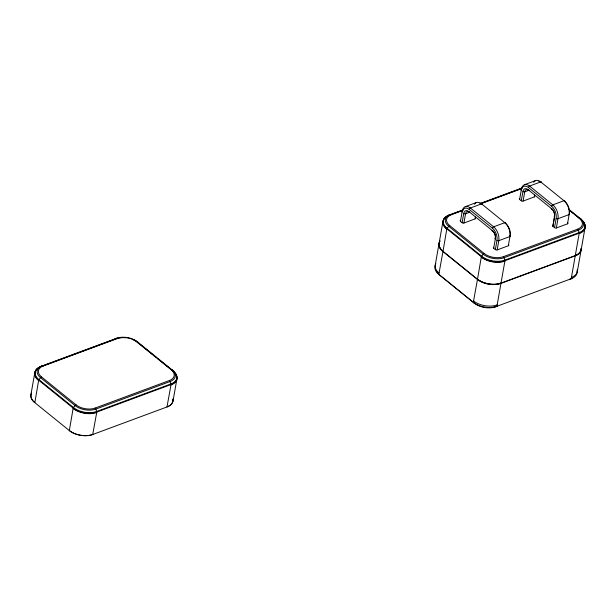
<?xml version="1.0" encoding="UTF-8"?>
<svg xmlns="http://www.w3.org/2000/svg" width="616" height="616" viewBox="0 0 616 616"><rect width="100%" height="100%" fill="white"/><g stroke="black" fill="none" stroke-linecap="round" stroke-linejoin="round"><path stroke-width="0.92" d="M30.862 395.01L34.735 373.026M172.957 398.983A16.932 9.64 10 0 1 167.113 406.914L92.716 434.503A16.763 9.54 10 0 1 69.338 430.569L73.181 408.1A0.847 0.485 -51 0 1 73.458 407.546L75.075 405.582A1.694 0.97 -51 0 1 76.053 404.851A13.691 7.792 10 0 0 95.141 408.062L169.408 380.519A13.691 7.792 10 0 0 171.048 369.623L136.544 341.711A13.691 7.792 10 0 0 117.456 338.5A1.694 1.001 69.7 0 0 116.616 338.284L40.956 366.351A0.847 0.501 69.7 0 0 40.718 366.705A16.932 9.64 10 0 0 38.677 380.188L34.835 402.656A16.763 9.54 10 0 1 31.555 393.462M92.716 434.503L96.797 412.065A0.847 0.501 69.7 0 0 96.72 411.457L95.834 409.078A1.694 1.001 69.7 0 0 95.141 408.062M138.515 343.543L138.585 343.143A0.847 0.485 -51 0 0 138.484 342.727L137.383 341.772A14.884 8.478 10 0 0 116.616 338.284L115.223 338.815A0.847 0.501 69.7 0 0 114.992 339.108M171.048 369.623A1.694 0.97 -51 0 1 171.887 369.685L172.988 370.639A0.847 0.485 -51 0 1 173.096 371.055L173.027 371.456A16.932 9.64 10 0 1 170.986 384.931M173.019 400.993L176.892 379.017M435.181 265.457L438.977 243.928M439.023 243.659L442.904 221.675M475.421 217.032L475.098 218.88L463.925 223.023A1.309 0.747 10 0 1 462.108 222.715L460.445 221.375L462.231 211.072A1.309 0.747 10 0 0 462.077 212.112A9.14 5.39 69.7 0 1 469.207 209.425A1.309 0.747 -51 0 1 470.378 208L481.55 203.858L505.613 223.362A9.14 5.39 69.7 0 1 510.133 235.474A1.309 0.747 10 0 1 509.971 236.513L498.806 240.656A1.309 0.747 10 0 1 496.981 240.348A9.14 5.39 69.7 0 0 492.461 228.236L469.207 209.425M462.108 222.715L463.74 213.459A6.53 3.85 69.7 0 1 468.83 211.534L492.892 231.039A5.221 3.08 69.7 0 1 495.48 237.961A1.309 0.747 10 0 0 495.318 239A6.53 3.85 69.7 0 0 492.092 230.353A1.309 0.747 -51 0 0 492.892 231.039M463.925 223.023L465.557 213.767A5.221 3.08 69.7 0 1 469.638 212.227A1.309 0.747 -51 0 1 468.83 211.534M581.242 248.648A16.932 9.64 10 0 1 575.275 255.563L500.885 283.152A16.763 9.54 10 0 1 477.508 279.225L481.35 256.749A0.847 0.485 -51 0 1 481.62 256.194L483.237 254.239A1.694 0.97 -51 0 1 484.215 253.499A13.691 7.792 10 0 0 503.31 256.71L577.569 229.175A13.691 7.792 10 0 0 579.217 218.272L569.677 210.556M510.133 235.474L508.339 245.776L497.174 249.911A1.309 0.747 10 0 1 495.349 249.611L493.685 248.263L495.48 237.961M495.349 249.611L496.981 240.348M497.174 249.911L498.806 240.656A10.449 6.16 69.7 0 0 493.639 226.811L470.378 208A10.449 6.16 69.7 0 0 462.393 210.333M435.589 264.934A16.932 9.64 10 0 0 438.815 274.389L474.358 303.195A15.238 8.678 10 0 0 495.611 306.768L496.927 306.275L504.958 260.722A0.847 0.501 69.7 0 0 504.889 260.106L504.003 257.727A1.694 1.001 69.7 0 0 503.31 256.71M534.603 195.087L534.28 196.935L523.107 201.078A1.309 0.747 10 0 1 521.29 200.778L519.627 199.43L521.413 189.127A10.449 6.16 69.7 0 1 529.56 186.055L540.732 181.912L563.987 200.724A1.309 0.747 -51 0 1 564.787 201.417A9.14 5.39 69.7 0 1 569.407 212.843M521.29 200.778L522.922 191.514A6.53 3.85 69.7 0 1 528.012 189.589L552.075 209.101A5.221 3.08 69.7 0 1 554.654 216.016A1.309 0.747 10 0 0 554.5 217.055L552.868 226.318L554.531 227.666A1.309 0.747 10 0 0 556.356 227.966L567.521 223.831L569.307 213.529A1.309 0.747 10 0 1 569.153 214.568L557.988 218.711A1.309 0.747 10 0 1 556.163 218.403A9.14 5.39 69.7 0 0 551.643 206.291L528.382 187.48A9.14 5.39 69.7 0 0 521.259 190.167A1.309 0.747 10 0 1 521.413 189.127M523.107 201.078L524.74 191.822A5.221 3.08 69.7 0 1 528.813 190.282A1.309 0.747 -51 0 1 528.012 189.589M553.022 225.279L554.654 216.016M554.531 227.666L556.163 218.403M556.356 227.966L557.988 218.711A10.449 6.16 69.7 0 0 552.822 204.866L529.56 186.055A1.309 0.747 -51 0 0 528.382 187.48M581.188 220.105L581.258 219.704A0.847 0.485 -51 0 0 581.158 219.288L580.056 218.341A1.694 0.97 -51 0 0 579.217 218.272M577.338 271.448L581.134 249.919M581.188 249.649L585.061 227.666M439.431 242.781A16.763 9.54 10 0 0 443.004 251.313L438.815 274.389L474.358 303.195M117.456 338.5L43.189 366.035A1.694 1.001 69.7 0 0 42.358 365.819L40.956 366.351A16.686 9.494 10 0 0 38.954 379.633A0.847 0.485 -51 0 0 38.677 380.188L73.181 408.1A16.932 9.64 10 0 0 96.797 412.065L171.055 384.53A16.932 9.64 10 0 0 173.096 371.055M462.092 210.703L451.359 214.691A1.694 1.001 69.7 0 0 450.527 214.476L449.126 214.999A0.847 0.501 69.7 0 0 448.879 215.361L448.81 215.762A16.932 9.64 10 0 0 446.777 229.237M572.195 278.085A15.238 8.678 10 0 1 569.869 279.233L571.194 278.74L579.225 233.187A16.932 9.64 10 0 0 581.258 219.704L574.651 214.36M465.234 206.668L476.407 202.525M524.416 184.723L535.589 180.58M463.055 209.825L449.126 214.999A16.686 9.494 10 0 0 447.116 228.282A0.847 0.485 -51 0 0 446.846 228.836L443.004 251.313M480.049 203.526L522.491 187.795M40.718 366.705L114.976 339.17A16.932 9.64 10 0 1 116.17 338.777M463.193 210.048L448.879 215.361A16.932 9.64 10 0 0 446.846 228.836L481.35 256.749A16.932 9.64 10 0 0 504.958 260.722L579.225 233.187A0.847 0.501 69.7 0 0 579.148 232.571L578.262 230.191A1.694 1.001 69.7 0 0 577.569 229.175M480.195 203.75L521.352 188.488M480.888 203.742L521.144 188.812M469.854 212.174L465.557 213.767A1.309 0.747 10 0 1 463.74 213.459M529.036 190.229L524.74 191.822A1.309 0.747 10 0 1 522.922 191.514M505.613 223.362A1.309 0.747 -51 0 0 504.804 222.669L493.639 226.811A1.309 0.747 -51 0 0 492.461 228.236M495.611 306.768L571.194 278.74A16.932 9.64 10 0 0 577.038 270.809M568.676 209.194L581.158 219.288A16.686 9.494 10 0 1 579.148 232.571L504.889 260.106A16.686 9.494 10 0 1 481.62 256.194L447.116 228.282L448.733 226.326A1.694 0.97 -51 0 1 449.711 225.587A13.691 7.792 10 0 1 451.359 214.691M570.986 211.388L573.188 213.167M449.711 225.587L484.215 253.499M152.537 354.423L138.585 343.143A16.932 9.64 10 0 0 137.568 342.373M154.008 355.609L156.21 357.395M157.673 358.581L172.357 370.455M43.189 366.035A13.691 7.792 10 0 0 41.542 376.938L76.053 404.851M69.338 430.569L34.735 402.571A16.932 9.64 10 0 1 31.508 393.116M552.075 209.101A1.309 0.747 -51 0 1 551.274 208.408A6.53 3.85 69.7 0 1 554.5 217.055M569.153 214.568A10.449 6.16 69.7 0 0 563.987 200.724L552.822 204.866A1.309 0.747 -51 0 0 551.643 206.291M567.675 222.792A1.309 0.747 10 0 1 567.521 223.831M533.595 182.251A10.449 6.16 69.7 0 1 540.732 181.912A1.309 0.747 -51 0 1 541.533 182.606A9.14 5.39 69.7 0 0 538.707 181.266M519.627 199.43A1.309 0.747 10 0 1 519.696 198.421M504.804 222.669A10.449 6.16 69.7 0 1 509.971 236.513M508.5 244.737A1.309 0.747 10 0 1 508.339 245.776M474.42 204.196A10.449 6.16 69.7 0 1 481.55 203.858A1.309 0.747 -51 0 1 482.351 204.55A9.14 5.39 69.7 0 0 480.118 203.334M460.445 221.375A1.309 0.747 10 0 1 460.514 220.366M504.889 261.122A16.932 9.64 10 0 1 481.281 257.149M582.105 220.905A16.932 9.64 10 0 1 579.155 233.587M580.056 218.341A14.884 8.478 10 0 1 578.262 230.191L504.003 257.727A14.884 8.478 10 0 1 483.237 254.239L448.733 226.326A14.884 8.478 10 0 1 450.527 214.476M501.016 283.098A16.932 9.64 10 0 1 477.4 279.133M440.248 240.902A16.932 9.64 10 0 0 442.896 251.22L477.508 279.225L473.319 302.302A16.932 9.64 10 0 0 496.927 306.275M581.05 248.679A16.763 9.54 10 0 1 575.144 255.617M475.252 217.841A1.309 0.747 10 0 1 475.098 218.88M493.685 248.263A1.309 0.747 10 0 1 493.755 247.255M534.434 195.896A1.309 0.747 10 0 1 534.28 196.935M552.868 226.318A1.309 0.747 10 0 1 552.937 225.317M577.284 269.438A16.932 9.64 10 0 1 571.432 277.369M497.174 304.905A16.932 9.64 10 0 1 473.558 300.931M439.054 273.019A16.932 9.64 10 0 1 435.835 263.563M439.624 242.042A16.932 9.64 10 0 0 442.85 251.497L477.354 279.402A16.932 9.64 10 0 0 500.97 283.375L575.228 255.84A16.932 9.64 10 0 0 581.196 248.926M439.855 275.29A15.238 8.678 10 0 1 436.783 271.456M38.608 380.588A16.932 9.64 10 0 1 39.532 367.567M96.727 412.474A16.932 9.64 10 0 1 73.112 408.5M92.847 434.449A16.932 9.64 10 0 1 69.238 430.484M171.887 369.685A14.884 8.478 10 0 1 170.093 381.543L170.986 383.922A0.847 0.501 69.7 0 1 171.055 384.53L166.975 406.968A16.763 9.54 10 0 0 172.803 399.299M169.408 380.519A1.694 1.001 69.7 0 1 170.093 381.543L95.834 409.078A14.884 8.478 10 0 1 75.075 405.582L40.564 377.677A14.884 8.478 10 0 1 42.358 365.819M136.544 341.711A1.694 0.97 -51 0 1 137.383 341.772L172.988 370.639A16.686 9.494 10 0 1 170.986 383.922L96.72 411.457A16.686 9.494 10 0 1 73.458 407.546L38.954 379.633L40.564 377.677A1.694 0.97 -51 0 1 41.542 376.938M115.223 338.815A16.686 9.494 10 0 1 125.418 337.768M132.625 339.462A16.686 9.494 10 0 1 138.484 342.727"/></g></svg>
